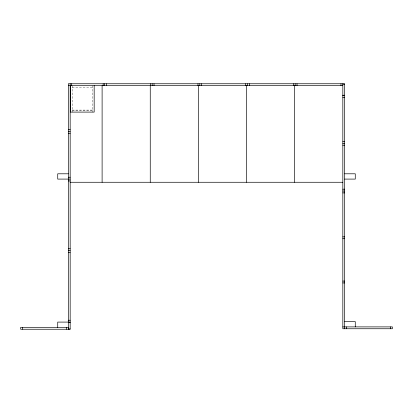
<?xml version="1.0" encoding="UTF-8"?>
<svg xmlns="http://www.w3.org/2000/svg" width="413" height="413" viewBox="0 0 413 413"><rect width="100%" height="100%" fill="white"/><g stroke="black" fill="none" stroke-linecap="round" stroke-linejoin="round"><path stroke-width="0.31" stroke-dasharray="2.06 1.55" d="M72.187 87.623L92.316 87.623M72.187 110.08L92.316 110.08M72.187 110.24L92.316 110.24M92.316 85.61L92.316 112.093M72.187 85.61L72.187 112.093"/><path stroke-width="0.62" d="M342.831 84.221L344.685 84.221M68.315 85.61L342.831 85.61M342.831 95.243L344.685 95.243M342.831 95.708L344.685 95.708M342.831 97.561L344.685 97.561M68.315 129.568L70.169 129.568M68.315 131.422L70.169 131.422M68.315 133.275L70.169 133.275M342.831 141.52L344.685 141.52M342.831 143.373L344.685 143.373M342.831 145.226L344.685 145.226M68.315 173.796L57.727 173.796L57.727 179.092L70.169 179.092M344.685 173.796L355.273 173.796L355.273 179.092L344.685 179.092M68.315 177.239L70.169 177.239M68.315 180.946L70.169 180.946M70.169 182.267L342.831 182.267M342.831 189.185L344.685 189.185M342.831 191.038L344.685 191.038M342.831 192.892L344.685 192.892M342.831 236.856L344.685 236.856M342.831 238.709L344.685 238.709M68.315 248.74L70.169 248.74M68.315 250.593L70.169 250.593M68.315 252.446L70.169 252.446M342.831 281.077L344.685 281.077M342.831 282.931L344.685 282.931M68.315 320.24L70.169 320.24M344.685 321.598L355.273 321.598L355.273 326.895M70.169 322.094L57.727 322.094L57.727 327.39M68.315 322.372L70.169 322.372M342.831 326.895L392.35 326.895L392.35 328.748L342.831 328.748L342.831 83.756M68.315 327.39L20.65 327.39L20.65 329.244L70.169 329.244L70.169 83.756M68.315 328.965L70.169 328.965M390.497 326.895L390.497 328.748M346.538 326.895L346.538 328.748M344.685 328.748L344.685 83.756L68.315 83.756L68.315 329.244M340.973 83.756L340.973 85.61M297.014 83.756L297.014 85.61M295.161 83.756L295.161 85.61M294.686 85.61L294.686 182.267M293.307 83.756L293.307 85.61M249.349 83.756L249.349 85.61M247.495 83.756L247.495 85.61M246.54 85.61L246.54 182.267M245.642 83.756L245.642 85.61M201.678 83.756L201.678 85.61M199.825 83.756L199.825 85.61M198.395 85.61L198.395 182.267M197.972 83.756L197.972 85.61M154.013 83.756L154.013 85.61M152.16 83.756L152.16 85.61M150.306 83.756L150.306 85.61M150.255 85.61L150.255 182.267M106.347 83.756L106.347 85.61M104.494 83.756L104.494 85.61M103.157 83.756L103.157 85.61M102.109 85.61L102.109 182.267M94.169 85.61L94.169 112.093L70.334 112.093L70.334 85.61M71.506 83.756L71.506 85.61M66.462 327.39L66.462 329.244M22.503 327.39L22.503 329.244"/></g></svg>
